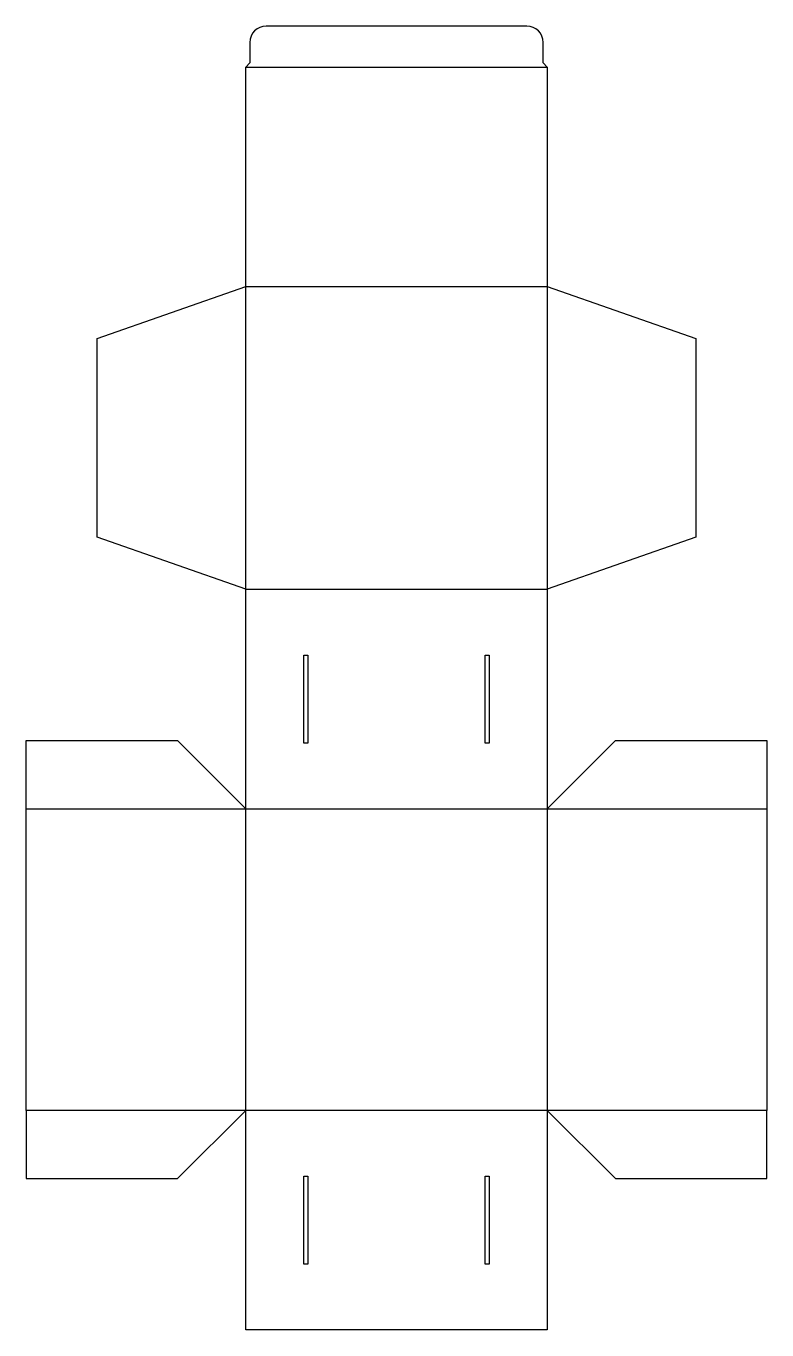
# Model space of a CAD drawing. Header units: millimetres. Extents: x 0 to 271, y 0 to 478.
import ezdxf

# ---------------------------------------------------------------- set-up
doc = ezdxf.new("R2010")
doc.units = ezdxf.units.MM
doc.layers.add('CREASE', color=5, linetype='CONTINUOUS')
doc.layers.add('CUT', color=1, linetype='CONTINUOUS')

msp = doc.modelspace()

# ---------------------------------------------------------------- linework, layer by layer
at = {"layer": 'CREASE'}
for p, q in [((80.45, 462.7), (190.9, 462.7)), ((80.45, 271.35), (80.45, 382.25)), ((80.45, 382.25), (190.9, 382.25)), ((190.9, 382.25), (190.9, 271.35)), ((80.45, 271.35), (190.9, 271.35)), ((0, 190.9), (80.45, 190.9)), ((80.45, 190.9), (190.9, 190.9)), ((80.45, 80.45), (80.45, 190.9)), ((190.9, 190.9), (190.9, 80.45)), ((190.9, 190.9), (271.35, 190.9)), ((80.45, 80.45), (0, 80.45)), ((190.9, 80.45), (80.45, 80.45)), ((271.35, 80.45), (190.9, 80.45))]:
    msp.add_line(p, q, dxfattribs=at)
at = {"layer": 'CUT'}
for p, q in [((183.4, 477.7), (87.95, 477.7)), ((81.95, 471.7), (81.95, 464.2)), ((189.4, 464.2), (189.4, 471.7)), ((81.95, 464.2), (80.45, 462.7)), ((190.9, 462.7), (189.4, 464.2)), ((80.45, 382.25), (80.45, 462.7)), ((190.9, 462.7), (190.9, 382.25)), ((26, 363.193), (80.45, 382.25)), ((190.9, 382.25), (245.35, 363.193)), ((26, 290.408), (26, 363.193)), ((245.35, 363.193), (245.35, 290.408)), ((80.45, 271.35), (26, 290.408)), ((245.35, 290.408), (190.9, 271.35)), ((80.45, 190.9), (80.45, 271.35)), ((190.9, 271.35), (190.9, 190.9)), ((101.7, 247.215), (103.2, 247.215)), ((101.7, 215.035), (101.7, 247.215)), ((103.2, 247.215), (103.2, 215.035)), ((168.15, 247.215), (169.65, 247.215)), ((168.15, 215.035), (168.15, 247.215)), ((169.65, 247.215), (169.65, 215.035)), ((0, 190.9), (0, 215.9)), ((0, 215.9), (55.45, 215.9)), ((55.45, 215.9), (80.45, 190.9)), ((103.2, 215.035), (101.7, 215.035)), ((169.65, 215.035), (168.15, 215.035)), ((190.9, 190.9), (215.9, 215.9)), ((215.9, 215.9), (271.35, 215.9)), ((271.35, 215.9), (271.35, 190.9)), ((0, 80.45), (0, 190.9)), ((271.35, 190.9), (271.35, 80.45)), ((0, 80.45), (0, 55.45)), ((55.45, 55.45), (80.45, 80.45)), ((80.45, 0), (80.45, 80.45)), ((190.9, 80.45), (190.9, 0)), ((190.9, 80.45), (215.9, 55.45)), ((271.35, 55.45), (271.35, 80.45)), ((0, 55.45), (55.45, 55.45)), ((101.7, 56.315), (103.2, 56.315)), ((101.7, 24.135), (101.7, 56.315)), ((103.2, 56.315), (103.2, 24.135)), ((168.15, 56.315), (169.65, 56.315)), ((168.15, 24.135), (168.15, 56.315)), ((169.65, 56.315), (169.65, 24.135)), ((215.9, 55.45), (271.35, 55.45)), ((103.2, 24.135), (101.7, 24.135)), ((169.65, 24.135), (168.15, 24.135)), ((190.9, 0), (80.45, 0))]:
    msp.add_line(p, q, dxfattribs=at)
for centre, start, end in [((87.95, 471.7), 90, 180), ((183.4, 471.7), 0, 90)]:
    msp.add_arc(centre, 6, start, end, dxfattribs=at)

doc.saveas('drawing.dxf')
